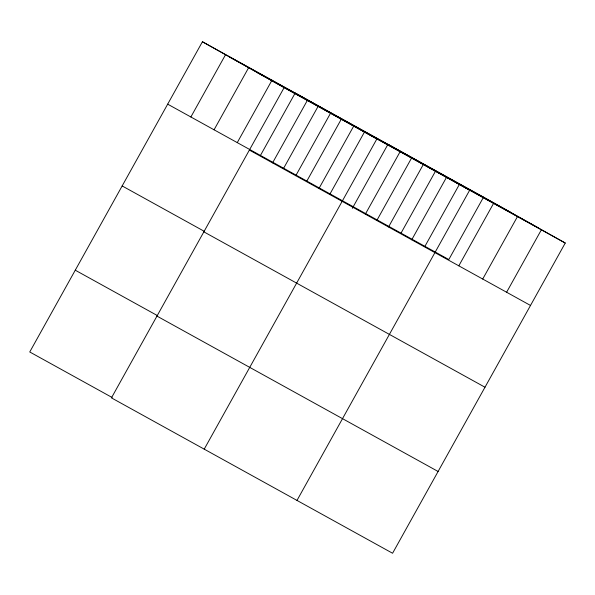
<?xml version="1.0" encoding="UTF-8"?>
<svg xmlns="http://www.w3.org/2000/svg" width="595" height="595" viewBox="0 0 595 595"><rect width="100%" height="100%" fill="white"/><g stroke="black" fill="none" stroke-linecap="round" stroke-linejoin="round"><path stroke-width="0.89" d="M202.419 41.747L284.113 87.651L111.444 397.877L392.581 553.253L565.25 243.028L483.556 197.124L202.419 41.747L29.75 351.972L112.128 397.497M190.869 116.984L225.617 54.562M214.066 129.799L248.807 67.384M237.256 142.621L271.997 80.199M260.454 155.436L295.194 93.021L376.888 138.925L204.219 449.151M272.562 162.889L307.31 100.473M283.644 168.259L318.385 105.836M295.76 175.711L330.5 113.288M306.841 181.081L341.582 118.658M318.95 188.526L353.698 126.11M330.032 193.896L364.772 131.473M352.337 208.317L387.97 144.295L469.663 190.199L296.994 500.425M365.337 214.163L400.085 151.747M377.126 219.919L411.866 157.504M388.535 226.985L423.276 164.562M401.023 233.128L435.763 170.706M411.725 239.8L446.473 177.384M424.919 246.337L459.66 183.915M483.556 197.124L448.816 259.546L167.678 104.162M458.819 265.831L493.56 203.408M482.716 279.033L517.457 216.617M506.613 292.242L541.353 229.826M229.38 56.897L510.517 212.274M257.152 72.501L538.289 227.878M284.113 87.651L565.25 243.028M249.372 150.074L530.509 305.451M122.161 185.938L204.539 231.47M203.854 231.849L484.992 387.226M75.267 270.197L157.645 315.722M156.961 316.101L438.099 471.478"/></g></svg>
